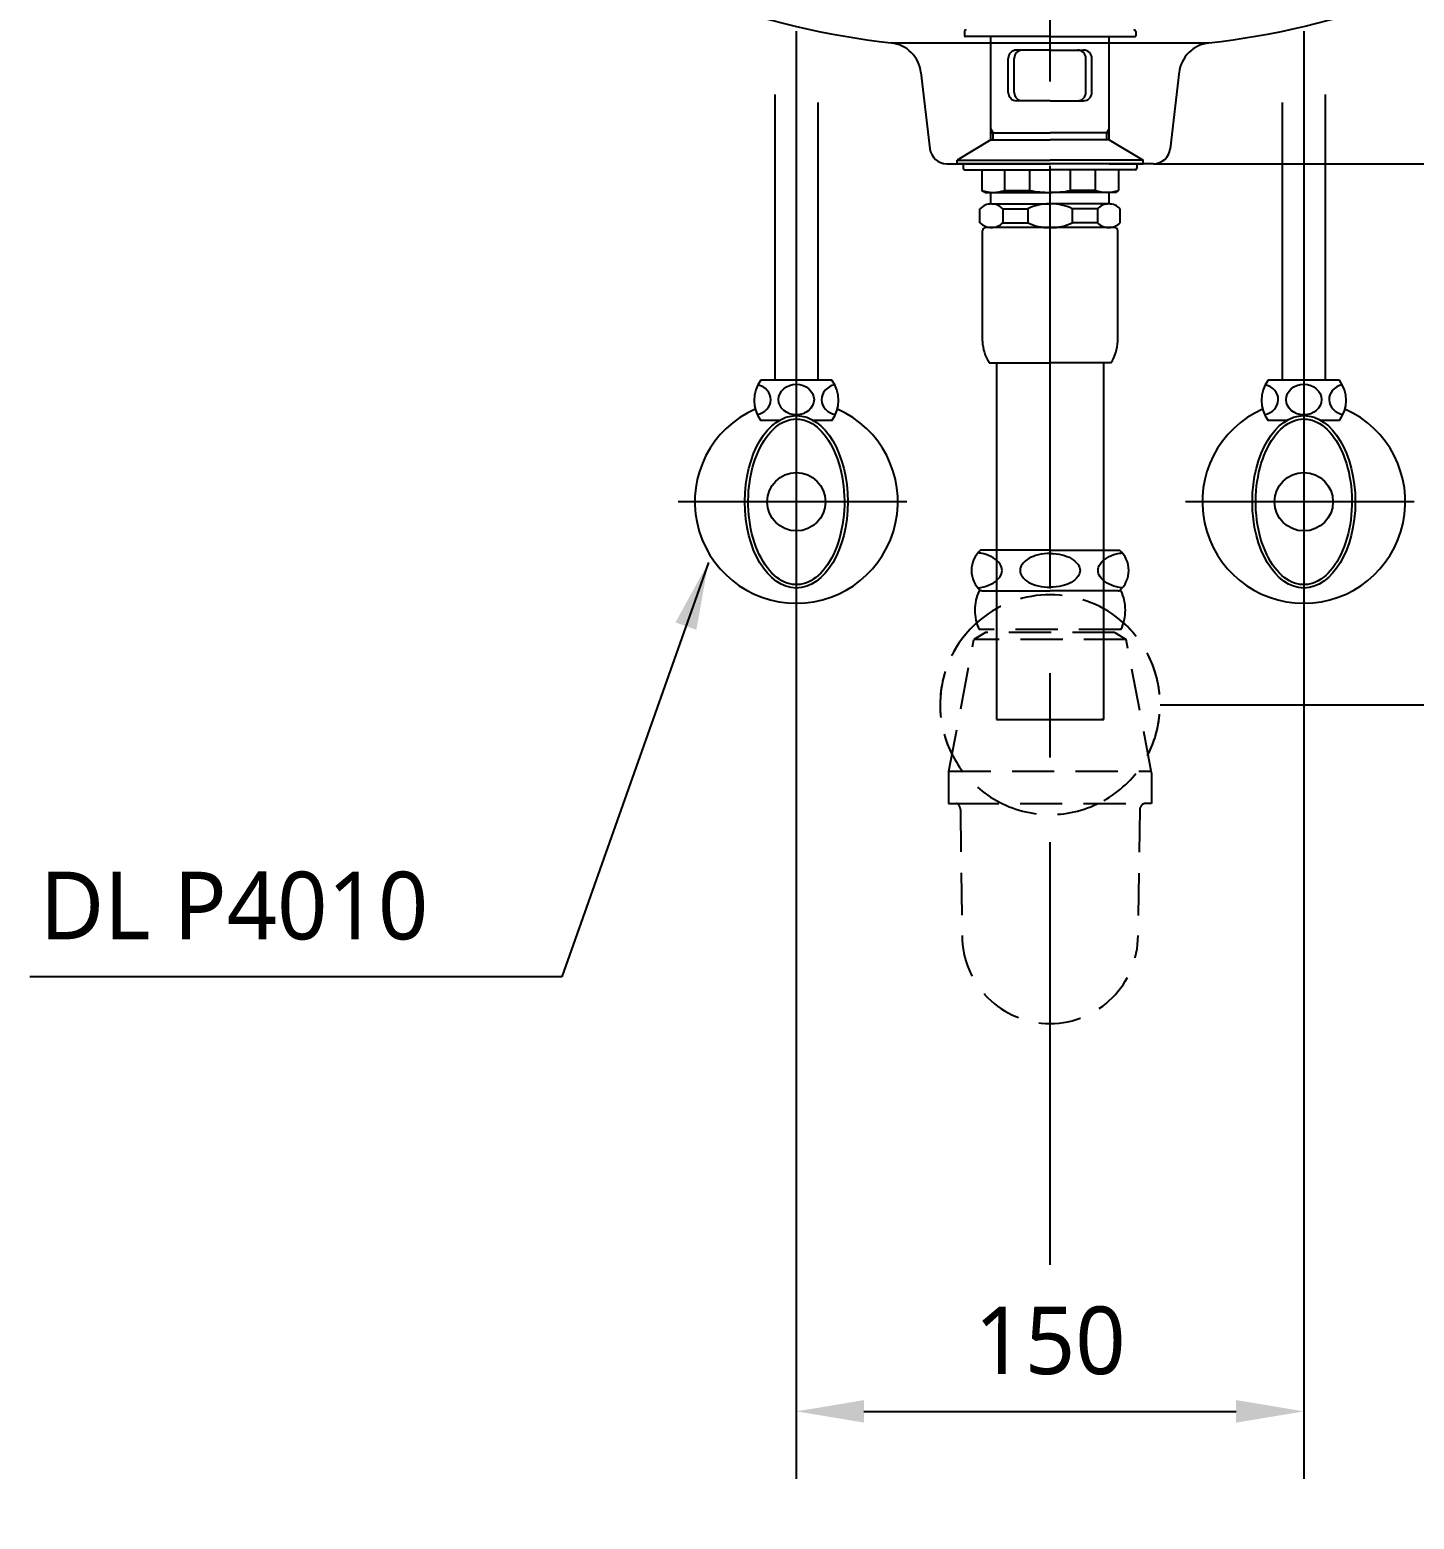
# Model space of a CAD drawing. Extents: x 572 to 8286, y -137 to 2100.
# Drawn here: x 5317.6 to 5726.8, y 313 to 753.5 of the extents above; entities that cross this region are included whole.
import ezdxf

# ---------------------------------------------------------------- set-up
doc = ezdxf.new("R2010")
doc.units = 0
doc.header["$LTSCALE"] = 50
doc.header["$MEASUREMENT"] = 0
doc.linetypes.add('CENTER', pattern=[2, 1.25, -0.25, 0.25, -0.25])
doc.linetypes.add('HIDDEN', pattern=[0.375, 0.25, -0.125])
doc.layers.get('0').update_dxf_attribs({"linetype": 'CONTINUOUS'})
doc.layers.get('DEFPOINTS').update_dxf_attribs({"linetype": 'CONTINUOUS'})
for name, color, linetype in [('3', 3, 'CONTINUOUS'), ('4', 4, 'CONTINUOUS'), ('6', 6, 'CONTINUOUS'), ('CENTER', 2, 'CENTER')]:
    doc.layers.add(name, color=color, linetype=linetype)
doc.styles.add('GHS', font='romans', dxfattribs={"bigfont": 'ghs'})
doc.styles.get("Standard").update_dxf_attribs({"font": 'NanumGothic.ttf'})
doc.dimstyles.get("Standard").update_dxf_attribs({"dimtxt": 2.5, "dimasz": 2, "dimexe": 2, "dimexo": 1, "dimgap": 2, "dimtad": 1, "dimdec": 0, "dimlfac": 10, "dimrnd": 1, "dimzin": 0, "dimdsep": 46, "dimtxsty": 'Standard', "dimcen": 0, "dimclrd": 7, "dimclre": 7, "dimclrt": 2, "dimadec": 0, "dimazin": 0, "dimtfac": 1, "dimtdec": 0, "dimtofl": 0, "dimtmove": 0, "dimatfit": 3, "dimfxl": 0, "dimtolj": 1, "dimtzin": 0, "dimarcsym": 0})

# ---------------------------------------------------------------- blocks, each defined once
blk = doc.blocks.new('*D29')
at = {"color": 3, "lineweight": -2}
for p, q in [((5544.2, 589.22), (5544.2, 324.88)), ((5694.2, 589.22), (5694.2, 324.88)), ((5564.2, 344.88), (5674.2, 344.88))]:
    blk.add_line(p, q, dxfattribs=at)
at = {"color": 3}
for points in [[(5564.2, 348.21), (5564.2, 341.55), (5544.2, 344.88)], [(5674.2, 348.21), (5674.2, 341.55), (5694.2, 344.88)]]:
    blk.add_solid(points, dxfattribs=at)
at = {"layer": 'DEFPOINTS', "color": 0}
for p in [(5544.2, 589.22), (5694.2, 589.22), (5694.2, 344.88)]:
    blk.add_point(p, dxfattribs=at)
at = {"color": 2, "insert": (5619.2, 365.74), "char_height": 20, "attachment_point": 5}
blk.add_mtext('\\A1;150', dxfattribs=at)
blk = doc.blocks.new('*D38')
at = {"color": 3, "lineweight": -2}
for p, q in [((5651.7, 553.88), (6123.97, 553.88)), ((6103.97, 533.88), (6103.97, 451.9)), ((6103.97, 153.88), (6103.97, 410.21)), ((5919.2, 133.88), (6123.97, 133.88))]:
    blk.add_line(p, q, dxfattribs=at)
at = {"color": 3}
for points in [[(6100.63, 533.88), (6107.3, 533.88), (6103.97, 553.88)], [(6100.63, 153.88), (6107.3, 153.88), (6103.97, 133.88)]]:
    blk.add_solid(points, dxfattribs=at)
at = {"layer": 'DEFPOINTS', "color": 0}
for p in [(5651.7, 553.88), (5919.2, 133.88), (6103.97, 133.88)]:
    blk.add_point(p, dxfattribs=at)
at = {"color": 2, "insert": (6103.97, 431.06), "char_height": 20, "attachment_point": 5}
blk.add_mtext('\\A1;420', dxfattribs=at)
blk = doc.blocks.new('*D40')
at = {"color": 3, "lineweight": -2}
for p, q in [((6063.97, 883.88), (6123.97, 883.88)), ((6103.97, 863.88), (6103.97, 739.78)), ((6103.97, 573.88), (6103.97, 697.98)), ((5651.7, 553.88), (6123.97, 553.88))]:
    blk.add_line(p, q, dxfattribs=at)
at = {"color": 3}
for points in [[(6100.63, 863.88), (6107.3, 863.88), (6103.97, 883.88)], [(6100.63, 573.88), (6107.3, 573.88), (6103.97, 553.88)]]:
    blk.add_solid(points, dxfattribs=at)
at = {"layer": 'DEFPOINTS', "color": 0}
for p in [(6063.97, 883.88), (5651.7, 553.88), (6103.97, 553.88)]:
    blk.add_point(p, dxfattribs=at)
at = {"color": 2, "insert": (6103.97, 718.88), "char_height": 20, "attachment_point": 5}
blk.add_mtext('\\A1;330', dxfattribs=at)
blk = doc.blocks.new('*D41')
at = {"color": 3, "lineweight": -2}
for p, q in [((5948.41, 883.88), (6004.2, 883.88)), ((5984.2, 863.88), (5984.2, 819.7)), ((5984.2, 733.88), (5984.2, 778.06)), ((5649.75, 713.88), (6004.2, 713.88))]:
    blk.add_line(p, q, dxfattribs=at)
at = {"color": 3}
for points in [[(5980.87, 863.88), (5987.53, 863.88), (5984.2, 883.88)], [(5980.87, 733.88), (5987.53, 733.88), (5984.2, 713.88)]]:
    blk.add_solid(points, dxfattribs=at)
at = {"layer": 'DEFPOINTS', "color": 0}
for p in [(5948.41, 883.88), (5649.75, 713.88), (5984.2, 713.88)]:
    blk.add_point(p, dxfattribs=at)
at = {"color": 2, "insert": (5984.2, 798.88), "char_height": 20, "attachment_point": 5}
blk.add_mtext('\\A1;170', dxfattribs=at)

msp = doc.modelspace()

# ---------------------------------------------------------------- linework, layer by layer
at = {"color": 7}
for p, q in [((5572.26288, 749.59949), (5666.14452, 749.59949)), ((5581.04973, 740.82776), (5583.68653, 718.29866)), ((5657.39972, 741.18712), (5654.72087, 718.29866)), ((5588.65263, 713.87989), (5619.2037, 713.87989)), ((5649.75477, 713.87989), (5619.2037, 713.87989))]:
    msp.add_line(p, q, dxfattribs=at)
at = {"color": 4, "linetype": 'HIDDEN'}
for p, q in [((5589.29655, 534.18859), (5596.70162, 573.18859)), ((5600.10162, 575.18859), (5596.70162, 573.18859)), ((5641.70162, 573.18859), (5596.70162, 573.18859)), ((5640.20162, 576.09166), (5598.20162, 576.09166)), ((5638.30162, 575.18859), (5600.10162, 575.18859)), ((5638.30162, 575.18859), (5641.70162, 573.18859)), ((5649.20162, 533.68859), (5641.70162, 573.18859)), ((5589.20162, 534.18859), (5589.20162, 524.68859)), ((5589.20162, 534.18859), (5649.10668, 534.18859)), ((5649.20162, 533.68859), (5649.20162, 524.68859)), ((5589.20162, 524.68859), (5591.5734, 524.68859)), ((5591.5734, 524.68859), (5647.20162, 524.68859)), ((5649.20162, 524.68859), (5647.20162, 524.68859)), ((5592.70162, 522.88859), (5593.20162, 485.59166)), ((5645.70162, 522.7521), (5645.20162, 485.59166))]:
    msp.add_line(p, q, dxfattribs=at)
at = {"color": 7}
for centre, radius, start, end in [((5571.11753, 739.6653), 10, 6.6755031, 83.423177), ((5667.28987, 739.6653), 10, 96.576823, 173.3244969), ((5588.65263, 718.87989), 5, 186.6755031, 270), ((5649.75477, 718.87989), 5, 270, 353.3244969)]:
    msp.add_arc(centre, radius, start, end, dxfattribs=at)
at = {"color": 4, "linetype": 'HIDDEN'}
for centre, radius, start, end in [((5610.80162, 581.84166), 13.85, 155.4704525, 204.5295475), ((5627.60162, 581.84166), 13.85, 335.4704525, 24.5295475), ((5590.70162, 522.88859), 2, 0, 64.1580672), ((5647.70162, 522.7521), 2, 104.4775122, 180), ((5619.20162, 485.59166), 26, 180, 0)]:
    msp.add_arc(centre, radius, start, end, dxfattribs=at)
at = {"layer": '3'}
for p, q in [((5593.90186, 752.9743), (5593.90186, 751.6743)), ((5619.2037, 751.4743), (5594.10186, 751.4743)), ((5601.7037, 720.87989), (5601.7037, 751.4743)), ((5619.2037, 751.4743), (5644.30553, 751.4743)), ((5636.7037, 720.87989), (5636.7037, 751.4743)), ((5644.50553, 752.9743), (5644.50553, 751.6743)), ((5606.82933, 734.9743), (5606.82933, 744.9743)), ((5608.5971, 734.9743), (5608.5971, 744.9743)), ((5619.2037, 747.4743), (5609.32933, 747.4743)), ((5619.2037, 747.4743), (5629.07807, 747.4743)), ((5629.8103, 734.9743), (5629.8103, 744.9743)), ((5631.57807, 734.9743), (5631.57807, 744.9743)), ((5619.2037, 732.4743), (5609.32933, 732.4743)), ((5619.2037, 732.4743), (5629.07807, 732.4743)), ((5602.4037, 722.9743), (5601.7037, 724.18673)), ((5601.7037, 722.9743), (5619.2037, 722.9743)), ((5602.4037, 720.87989), (5602.4037, 722.9743)), ((5636.7037, 722.9743), (5619.2037, 722.9743)), ((5636.0037, 722.9743), (5636.7037, 724.18673)), ((5636.0037, 720.87989), (5636.0037, 722.9743)), ((5601.7037, 720.87989), (5591.7037, 714.87989)), ((5601.7037, 720.87989), (5619.2037, 720.87989)), ((5636.7037, 720.87989), (5619.2037, 720.87989)), ((5636.7037, 720.87989), (5646.7037, 714.87989)), ((5591.7037, 713.87989), (5591.7037, 714.87989)), ((5591.7037, 714.87989), (5619.2037, 714.87989)), ((5601.7037, 713.87989), (5591.7037, 713.87989)), ((5593.51157, 713.87989), (5593.51157, 712.57989)), ((5636.7037, 713.87989), (5601.7037, 713.87989)), ((5646.7037, 714.87989), (5619.2037, 714.87989)), ((5636.7037, 713.87989), (5646.7037, 713.87989)), ((5644.89583, 713.87989), (5644.89583, 712.57989)), ((5646.7037, 713.87989), (5646.7037, 714.87989)), ((5594.01157, 712.07989), (5599.01157, 712.07989)), ((5599.01157, 712.07989), (5599.01157, 705.95724)), ((5599.01157, 712.07989), (5619.2037, 712.07989)), ((5605.78635, 705.95724), (5605.78635, 712.07989)), ((5613.18701, 705.95724), (5613.18701, 712.07989)), ((5639.39583, 712.07989), (5619.2037, 712.07989)), ((5625.22038, 705.95724), (5625.22038, 712.07989)), ((5632.62105, 705.95724), (5632.62105, 712.07989)), ((5644.39583, 712.07989), (5639.39583, 712.07989)), ((5639.39583, 712.07989), (5639.39583, 705.95724)), ((5600.01157, 705.37989), (5599.01157, 705.95724)), ((5600.01157, 705.37989), (5601.41157, 705.37989)), ((5601.41157, 705.37989), (5619.2037, 705.37989)), ((5601.7037, 701.96865), (5601.7037, 705.37989)), ((5605.78635, 705.95724), (5613.18701, 705.95724)), ((5636.99583, 705.37989), (5619.2037, 705.37989)), ((5632.62105, 705.95724), (5625.22038, 705.95724)), ((5636.7037, 701.96865), (5636.7037, 705.37989)), ((5638.39583, 705.37989), (5636.99583, 705.37989)), ((5638.39583, 705.37989), (5639.39583, 705.95724)), ((5598.46, 696.41767), (5598.46, 700.53092)), ((5601.84739, 701.9743), (5618.96, 701.9743)), ((5605.23478, 700.53092), (5605.23478, 696.41767)), ((5605.23478, 700.53092), (5612.63545, 700.53092)), ((5612.63545, 700.53092), (5612.63545, 696.41767)), ((5636.56, 701.9743), (5619.44739, 701.9743)), ((5633.17261, 700.53092), (5625.77195, 700.53092)), ((5625.77195, 700.53092), (5625.77195, 696.41767)), ((5633.17261, 700.53092), (5633.17261, 696.41767)), ((5639.94739, 696.41767), (5639.94739, 700.53092)), ((5605.23478, 696.41767), (5612.63545, 696.41767)), ((5633.17261, 696.41767), (5625.77195, 696.41767)), ((5599.2037, 661.37195), (5599.2037, 693.9743)), ((5619.2037, 694.9743), (5600.2037, 694.9743)), ((5636.56, 694.9743), (5619.2037, 694.9743)), ((5636.0037, 694.9743), (5636.56, 694.9743)), ((5636.56, 694.9743), (5636.96, 694.9743)), ((5638.2037, 694.9743), (5636.7037, 694.9743)), ((5639.2037, 661.37195), (5639.2037, 693.9743)), ((5639.2037, 688.61006), (5639.2037, 693.9743)), ((5601.2037, 654.9743), (5619.2037, 654.9743)), ((5603.32662, 654.9743), (5603.32662, 549.4743)), ((5637.2037, 654.9743), (5619.2037, 654.9743)), ((5635.07662, 549.4743), (5635.07662, 654.9743)), ((5603.32662, 549.4743), (5635.07662, 549.4743)), ((5635.07662, 549.4743), (5634.37662, 549.4743))]:
    msp.add_line(p, q, dxfattribs=at)
at = {"layer": '3', "color": 7}
for centre, start, end in [((5601.08696, 999.60442), 211.4004294, 263.423177), ((5637.32044, 999.60442), 276.576823, 328.5995706)]:
    msp.add_arc(centre, 251.66106, start, end, dxfattribs=at)
at = {"layer": '3'}
for centre, radius, start, end in [((5594.40186, 752.9743), 0.5, 90, 180), ((5644.00553, 752.9743), 0.5, 0, 90), ((5594.10186, 751.6743), 0.2, 180, 270), ((5644.30553, 751.6743), 0.2, 270, 0), ((5609.32933, 744.9743), 2.5, 90, 180), ((5611.0971, 744.9743), 2.5, 90, 180), ((5627.3103, 744.9743), 2.5, 0, 90), ((5629.07807, 744.9743), 2.5, 0, 90), ((5609.32933, 734.9743), 2.5, 180, 270), ((5611.0971, 734.9743), 2.5, 180, 270), ((5627.3103, 734.9743), 2.5, 270, 0), ((5629.07807, 734.9743), 2.5, 270, 0), ((5594.01157, 712.57989), 0.5, 180, 270), ((5644.39583, 712.57989), 0.5, 270, 0), ((5602.39896, 715.5591), 10.18185, 250.567925, 289.432075), ((5619.01156, 734.83222), 29.45658, 258.5955662, 270.3737354), ((5619.39584, 734.83222), 29.45658, 269.6262646, 281.4044338), ((5636.00844, 715.5591), 10.18185, 250.567925, 289.432075), ((5601.84739, 697.2665), 4.70435, 43.9409373, 136.0590627), ((5618.73781, 688.36982), 13.60629, 89.0642953, 116.6471866), ((5619.66959, 688.36982), 13.60629, 63.3528134, 90.9357047), ((5636.56, 697.2665), 4.70435, 43.9409373, 136.0590627), ((5601.84739, 699.6821), 4.70435, 223.9409373, 316.0590627), ((5618.73781, 708.57878), 13.60629, 243.3528134, 270.9357047), ((5619.66959, 708.57878), 13.60629, 269.0642953, 296.6471866), ((5636.56, 699.6821), 4.70435, 223.9409373, 316.0590627), ((5600.2037, 693.9743), 1, 90, 180), ((5638.2037, 693.9743), 1, 0, 90), ((5612.1921, 661.92088), 13, 182.4200434, 212.3000082), ((5626.21529, 661.92088), 13, 327.6999918, 357.5799566)]:
    msp.add_arc(centre, radius, start, end, dxfattribs=at)
at = {"layer": '4'}
for p, q in [((5602.95162, 599.59166), (5598.66011, 599.59166)), ((5619.20162, 599.59166), (5602.95162, 599.59166)), ((5619.20162, 599.59166), (5635.45162, 599.59166)), ((5635.45162, 599.59166), (5639.74312, 599.59166)), ((5599.05162, 587.59166), (5598.66011, 587.59166)), ((5599.05162, 587.59166), (5598.66011, 587.59166)), ((5599.05162, 587.59166), (5619.20162, 587.59166)), ((5639.35162, 587.59166), (5619.20162, 587.59166)), ((5639.35162, 587.59166), (5639.74312, 587.59166))]:
    msp.add_line(p, q, dxfattribs=at)
for points in [[(5605.00679, 593.59166, 0.15521739), (5604.41629, 595.44799, 0.106747244), (5602.35459, 597.33867, 0.07304301), (5599.58472, 598.45668, 0.028511088), (5597.85597, 598.7727, 0.05952259)], [(5610.92132, 595.3306, 0.327290453), (5610.92132, 591.85273, 0.106373385), (5612.94412, 590.05613, 0.071219107), (5615.64407, 589.00241, 0.057537424), (5619.20162, 588.59166, 0.057537424)], [(5619.20162, 598.59166, 0.057537424), (5615.64407, 598.18092, 0.071219107), (5612.94412, 597.1272, 0.106373365), (5610.92132, 595.3306, 0.159482965)], [(5619.20162, 598.59166, -0.057537424), (5622.75916, 598.18092, -0.071219107), (5625.45911, 597.1272, -0.106373365), (5627.48191, 595.3306, -0.159482965)], [(5627.48191, 595.3306, -0.327290453), (5627.48191, 591.85273, -0.106373385), (5625.45911, 590.05613, -0.071219107), (5622.75916, 589.00241, -0.057537424), (5619.20162, 588.59166, -0.057537424)], [(5633.39644, 593.59166, -0.15521739), (5633.98694, 595.44799, -0.106747244), (5636.04864, 597.33867, -0.07304301), (5638.81851, 598.45668, -0.028511088), (5640.54726, 598.7727, -0.05952259)], [(5597.85597, 588.41063, 0.028511088), (5599.58472, 588.72665, 0.07304301), (5602.35459, 589.84466, 0.106747244), (5604.41629, 591.73534, 0.15521739), (5605.00679, 593.59166, 0.15521739)], [(5640.54726, 588.41063, -0.028511088), (5638.81851, 588.72665, -0.07304301), (5636.04864, 589.84466, -0.106747244), (5633.98694, 591.73534, -0.15521739), (5633.39644, 593.59166, -0.15521739)]]:
    msp.add_lwpolyline(points, format="xyb", dxfattribs=at)
for centre, start, end in [((5603.95162, 593.59166), 131.4096221, 228.5903779), ((5634.45162, 593.59166), 311.4096221, 48.5903779)]:
    msp.add_arc(centre, 8, start, end, dxfattribs=at)
at = {"layer": '4', "linetype": 'HIDDEN'}
for start, end in [(50.5529208, 129.4470792), (129.4470792, 240.760487), (131.5264223, 206.9716437), (299.239513, 50.5529208), (333.0283563, 48.4735777), (240.760487, 299.239513)]:
    msp.add_arc((5619.20162, 553.87989), 32.5, start, end, dxfattribs=at)
at = {"layer": '6'}
for p, q in [((5544.20162, 753.0971), (5544.20162, 579.22136)), ((5694.20162, 753.0971), (5694.20162, 579.22136)), ((5537.85162, 734.36635), (5537.85162, 649.87989)), ((5550.55162, 731.95671), (5550.55162, 649.87989)), ((5687.85162, 731.95671), (5687.85162, 649.87989)), ((5700.55162, 734.36635), (5700.55162, 649.87989)), ((5550.55162, 649.87989), (5533.70162, 649.87989)), ((5554.70162, 649.87989), (5550.55162, 649.87989)), ((5700.55162, 649.87989), (5683.70162, 649.87989)), ((5704.70162, 649.87989), (5700.55162, 649.87989)), ((5539.06142, 637.87989), (5533.70162, 637.87989)), ((5554.70162, 637.87989), (5549.34181, 637.87989)), ((5689.06142, 637.87989), (5683.70162, 637.87989)), ((5704.70162, 637.87989), (5699.34181, 637.87989)), ((5576.82819, 613.87989), (5509.23249, 613.87989)), ((5726.82819, 613.87989), (5659.23249, 613.87989))]:
    msp.add_line(p, q, dxfattribs=at)
for centre in [(5544.20162, 613.87989), (5694.20162, 613.87989)]:
    msp.add_circle(centre, 8.61509, dxfattribs=at)
for centre, radius, start, end in [((5541.70162, 643.87989), 10, 143.1301024, 216.8698976), ((5546.70162, 643.87989), 10, 323.1301024, 36.8698976), ((5691.70162, 643.87989), 10, 143.1301024, 216.8698976), ((5696.70162, 643.87989), 10, 323.1301024, 36.8698976), ((5544.20162, 613.87989), 30, 113.9172512, 66.0827488), ((5694.20162, 613.87989), 30, 113.9172512, 66.0827488)]:
    msp.add_arc(centre, radius, start, end, dxfattribs=at)
for centre, start_param, end_param in [((5531.42835, 644.10748), 1.800504354, 4.443057795), ((5556.88429, 644.10748), -1.317473203, 1.357377569), ((5681.42835, 644.10748), 1.800504354, 4.443057795), ((5706.88429, 644.10748), -1.317473203, 1.357377569)]:
    msp.add_ellipse(centre, major_axis=(-5.22946, 0), ratio=0.866391406, start_param=start_param, end_param=end_param, dxfattribs=at)
for centre, major_axis, ratio in [((5544.20162, 644.10748), (5.22946, 0), 0.866391406), ((5694.20162, 644.10748), (5.22946, 0), 0.866391406), ((5544.20162, 613.87989), (0, 25.5), 0.596528766), ((5694.20162, 613.87989), (0, 25.5), 0.596528766)]:
    msp.add_ellipse(centre, major_axis=major_axis, ratio=ratio, dxfattribs=at)
for points in [[(5544.20162, 638.37989), (5542.12122, 638.37989), (5540.02147, 637.57078), (5536.12525, 634.32573), (5534.35303, 631.8856), (5531.62717, 625.85689), (5530.6755, 622.27748), (5529.8251, 614.76234), (5529.92643, 610.83261), (5531.15833, 603.47519), (5532.28882, 600.05366), (5535.30124, 594.46444), (5537.17911, 592.30721), (5541.18426, 589.66488), (5543.28978, 589.16329), (5547.44528, 589.76509), (5549.52703, 590.88795), (5553.27823, 594.71995), (5554.92697, 597.42405), (5557.34135, 603.84542), (5558.10613, 607.55467), (5558.5678, 615.16911), (5558.26466, 619.06837), (5556.66182, 626.21079), (5555.36225, 629.4475), (5552.09136, 634.55429), (5550.12764, 636.41304), (5546.80993, 638.06521), (5545.50441, 638.37989), (5544.20162, 638.37989)], [(5694.20162, 638.37989), (5692.12122, 638.37989), (5690.02147, 637.57078), (5686.12525, 634.32573), (5684.35303, 631.8856), (5681.62717, 625.85689), (5680.6755, 622.27748), (5679.8251, 614.76234), (5679.92643, 610.83261), (5681.15833, 603.47519), (5682.28882, 600.05366), (5685.30124, 594.46444), (5687.17911, 592.30721), (5691.18426, 589.66488), (5693.28978, 589.16329), (5697.44528, 589.76509), (5699.52703, 590.88795), (5703.27823, 594.71995), (5704.92697, 597.42405), (5707.34135, 603.84542), (5708.10613, 607.55467), (5708.5678, 615.16911), (5708.26466, 619.06837), (5706.66182, 626.21079), (5705.36225, 629.4475), (5702.09136, 634.55429), (5700.12764, 636.41304), (5696.80993, 638.06521), (5695.50441, 638.37989), (5694.20162, 638.37989)]]:
    msp.add_open_spline(points, degree=3, knots=[0, 0, 0, 0, 0.461109739, 0.461109739, 0.922219478, 0.922219478, 1.383329216, 1.383329216, 1.844438955, 1.844438955, 2.305548694, 2.305548694, 2.766658433, 2.766658433, 3.227768172, 3.227768172, 3.688877911, 3.688877911, 4.149987649, 4.149987649, 4.611097388, 4.611097388, 5.072207127, 5.072207127, 5.533316866, 5.533316866, 5.994426605, 5.994426605, 6.283185307, 6.283185307, 6.283185307, 6.283185307], dxfattribs=at)
at = {"layer": 'CENTER', "color": 1, "linetype": 'CENTER', "ltscale": 2}
msp.add_line((5619.20162, 388.22203), (5619.20162, 910.76193), dxfattribs=at)

# ---------------------------------------------------------------- texts
at = {"color": 2, "insert": (5320.635, 504.46938), "char_height": 20, "attachment_point": 1, "style": 'GHS'}
msp.add_mtext_dynamic_manual_height_columns('{\\fNanumGothic|b0|i0|c129|p50;DL P4010}', width=158.3659725, gutter_width=13.505, heights=[0], dxfattribs=at)

# ---------------------------------------------------------------- dimensions: what is measured, and where the dimension line sits
for base, p1, p2, picture, middle in [((5984.20162, 713.87989), (5948.41442, 883.87989), (5649.75477, 713.87989), '*D41', (5984.20162, 798.87989)), ((6103.96785, 553.87989), (6063.96785, 883.87989), (5651.70162, 553.87989), '*D40', (6103.96785, 718.87989))]:
    dim = msp.add_linear_dim(base=base, p1=p1, p2=p2, angle=90, dimstyle='Standard', override={"dimtxt": 20, "dimasz": 20, "dimexe": 20, "dimexo": 0, "dimgap": 10, "dimtih": 1, "dimtoh": 1, "dimdec": 4, "dimlfac": 1, "dimzin": 8, "dimclrd": 3, "dimclre": 3, "dimtdec": 4, "dimarcsym": 1})
    dim.commit()
    dim.dimension.update_dxf_attribs({"geometry": picture, "text_midpoint": middle})
dim = msp.add_linear_dim(base=(5694.20162, 344.87859), p1=(5544.20162, 589.22136), p2=(5694.20162, 589.22136), dimstyle='Standard', override={"dimtxt": 20, "dimasz": 20, "dimexe": 20, "dimexo": 0, "dimgap": 10, "dimdec": 4, "dimlfac": 1, "dimzin": 8, "dimclrd": 3, "dimclre": 3, "dimtdec": 4})
dim.commit()
dim.dimension.update_dxf_attribs({"geometry": '*D29', "text_midpoint": (5619.20162, 365.73695)})
dim = msp.add_linear_dim(base=(6103.96785, 133.87989), p1=(5651.70162, 553.87989), p2=(5919.20162, 133.87989), angle=90, dimstyle='Standard', override={"dimtxt": 20, "dimasz": 20, "dimexe": 20, "dimexo": 0, "dimgap": 10, "dimtih": 1, "dimtoh": 1, "dimdec": 4, "dimlfac": 1, "dimzin": 8, "dimclrd": 3, "dimclre": 3, "dimtdec": 4, "dimarcsym": 1})
dim.commit()
dim.dimension.update_dxf_attribs({"geometry": '*D38', "text_midpoint": (6103.96785, 431.05529), "dimtype": 160})

# ---------------------------------------------------------------- leaders
msp.add_leader([(5518.23011, 595.96711), (5474.91983, 473.37326), (5317.63918, 473.37326)], dimstyle='Standard', override={"dimtxt": 25, "dimasz": 20, "dimexe": 10, "dimexo": 8, "dimgap": 10, "dimtad": 0, "dimdec": 4, "dimlfac": 1, "dimzin": 8, "dimclrd": 3, "dimclre": 3, "dimtdec": 4, "dimarcsym": 1})

doc.saveas('drawing.dxf')
